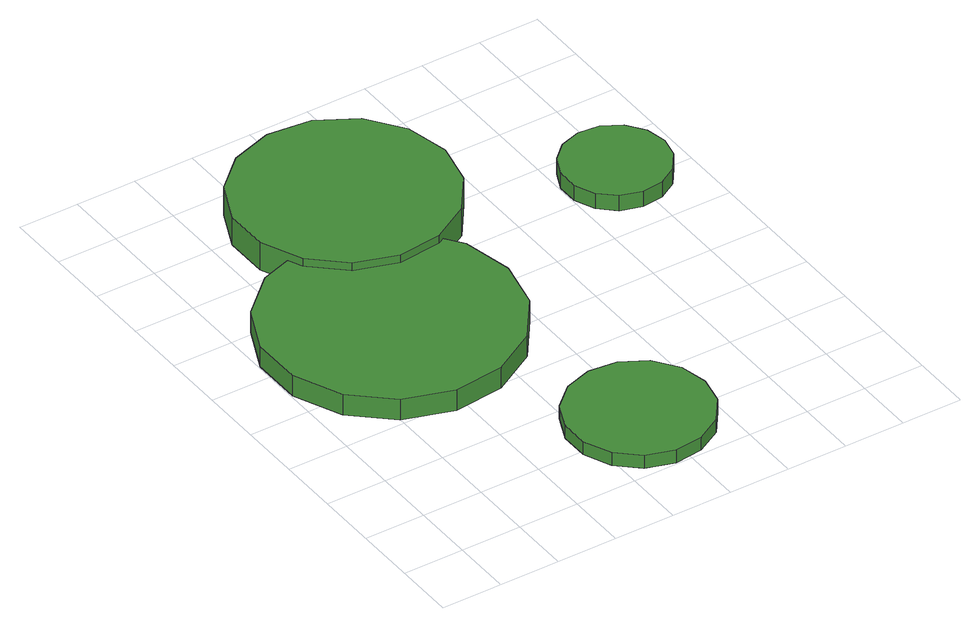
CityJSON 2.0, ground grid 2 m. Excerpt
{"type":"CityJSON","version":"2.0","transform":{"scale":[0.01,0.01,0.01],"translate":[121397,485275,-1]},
"CityObjects":{
"tree1":{"type":"SolitaryVegetationObject","attributes":{"function":"something"}},
"tree2":{"type":"SolitaryVegetationObject","attributes":{"function":"something"},"geometry":[{"type":"MultiSurface","lod":"1","boundaries":[[[0,1,2,3,4,5,6,7,8,9,10,11,12,13,14]],[[15,16,17,18,19,20,21,22,23,24,25,26,27,28,29]],[[0,29,28,1]],[[1,28,27,2]],[[2,27,26,3]],[[3,26,25,4]],[[4,25,24,5]],[[5,24,23,6]],[[6,23,22,7]],[[7,22,21,8]],[[8,21,20,9]],[[9,20,19,10]],[[10,19,18,11]],[[11,18,17,12]],[[12,17,16,13]],[[13,16,15,14]],[[14,15,29,0]]]}]},
"tree3":{"type":"SolitaryVegetationObject","attributes":{"function":"something"},"geometry":[{"type":"MultiSurface","lod":"1","boundaries":[[[30,31,32,33,34,35,36,37,38,39,40,41,42,43,44]],[[45,46,47,48,49,50,51,52,53,54,55,56,57,58,59]],[[30,59,58,31]],[[31,58,57,32]],[[32,57,56,33]],[[33,56,55,34]],[[34,55,54,35]],[[35,54,53,36]],[[36,53,52,37]],[[37,52,51,38]],[[38,51,50,39]],[[39,50,49,40]],[[40,49,48,41]],[[41,48,47,42]],[[42,47,46,43]],[[43,46,45,44]],[[44,45,59,30]]]}]},
"tree4":{"type":"SolitaryVegetationObject","attributes":{"function":"something"}},
"tree5":{"type":"SolitaryVegetationObject","attributes":{"function":"something"},"geometry":[{"type":"MultiSurface","lod":"1","boundaries":[[[60,61,62,63,64,65,66,67,68,69,70,71,72,73,74]],[[75,76,77,78,79,80,81,82,83,84,85,86,87,88,89]],[[60,89,88,61]],[[61,88,87,62]],[[62,87,86,63]],[[63,86,85,64]],[[64,85,84,65]],[[65,84,83,66]],[[66,83,82,67]],[[67,82,81,68]],[[68,81,80,69]],[[69,80,79,70]],[[70,79,78,71]],[[71,78,77,72]],[[72,77,76,73]],[[73,76,75,74]],[[74,75,89,60]]]}]},
"tree6":{"type":"SolitaryVegetationObject","attributes":{"function":"something"}},
"tree7":{"type":"SolitaryVegetationObject","attributes":{"function":"something"},"geometry":[{"type":"MultiSurface","lod":"1","boundaries":[[[90,91,92,93,94,95,96,97,98,99,100,101,102,103,104]],[[105,106,107,108,109,110,111,112,113,114,115,116,117,118,119]],[[90,119,118,91]],[[91,118,117,92]],[[92,117,116,93]],[[93,116,115,94]],[[94,115,114,95]],[[95,114,113,96]],[[96,113,112,97]],[[97,112,111,98]],[[98,111,110,99]],[[99,110,109,100]],[[100,109,108,101]],[[101,108,107,102]],[[102,107,106,103]],[[103,106,105,104]],[[104,105,119,90]]]}]},
"tree8":{"type":"SolitaryVegetationObject","attributes":{"function":"something"}},
"tree9":{"type":"SolitaryVegetationObject","attributes":{"function":"something"}},
"tree10":{"type":"SolitaryVegetationObject","attributes":{"function":"something"}},
"tree11":{"type":"SolitaryVegetationObject","attributes":{"function":"something"}}
},
"vertices":[
[809,969,98],[774,1135,98],[674,1271,98],[528,1356,98],[360,1374,98],[199,1321,98],[74,1208,98],[5,1054,98],[5,885,98],[74,730,98],[199,617,98],[360,565,98],[528,583,98],[674,667,98],[774,804,98],[774,804,24],[674,667,24],[528,583,24],[360,565,24],[199,617,24],[74,730,24],[5,885,24],[5,1054,24],[74,1208,24],[199,1321,24],[360,1374,24],[528,1356,24],[674,1271,24],[774,1135,24],[809,969,24],
[1002,233,69],[983,326,69],[926,404,69],[843,451,69],[748,461,69],[657,432,69],[586,368,69],[547,280,69],[547,185,69],[586,97,69],[657,33,69],[748,4,69],[843,14,69],[926,61,69],[983,139,69],[983,139,23],[926,61,23],[843,14,23],[748,4,23],[657,33,23],[586,97,23],[547,185,23],[547,280,23],[586,368,23],[657,432,23],[748,461,23],[843,451,23],[926,404,23],[983,326,23],[1002,233,23],
[954,1513,125],[923,1656,125],[838,1773,125],[712,1846,125],[567,1861,125],[429,1816,125],[321,1719,125],[262,1586,125],[262,1440,125],[321,1308,125],[429,1210,125],[567,1165,125],[712,1181,125],[838,1253,125],[923,1371,125],[923,1371,25],[838,1253,25],[712,1181,25],[567,1165,25],[429,1210,25],[321,1308,25],[262,1440,25],[262,1586,25],[321,1719,25],[429,1816,25],[567,1861,25],[712,1846,25],[838,1773,25],[923,1656,25],[954,1513,25],
[1543,1252,77],[1528,1322,77],[1486,1379,77],[1425,1415,77],[1354,1422,77],[1286,1400,77],[1234,1352,77],[1205,1288,77],[1205,1217,77],[1234,1152,77],[1286,1104,77],[1354,1082,77],[1425,1090,77],[1486,1125,77],[1528,1183,77],[1528,1183,22],[1486,1125,22],[1425,1090,22],[1354,1082,22],[1286,1104,22],[1234,1152,22],[1205,1217,22],[1205,1288,22],[1234,1352,22],[1286,1400,22],[1354,1422,22],[1425,1415,22],[1486,1379,22],[1528,1322,22],[1543,1252,22]
]}
